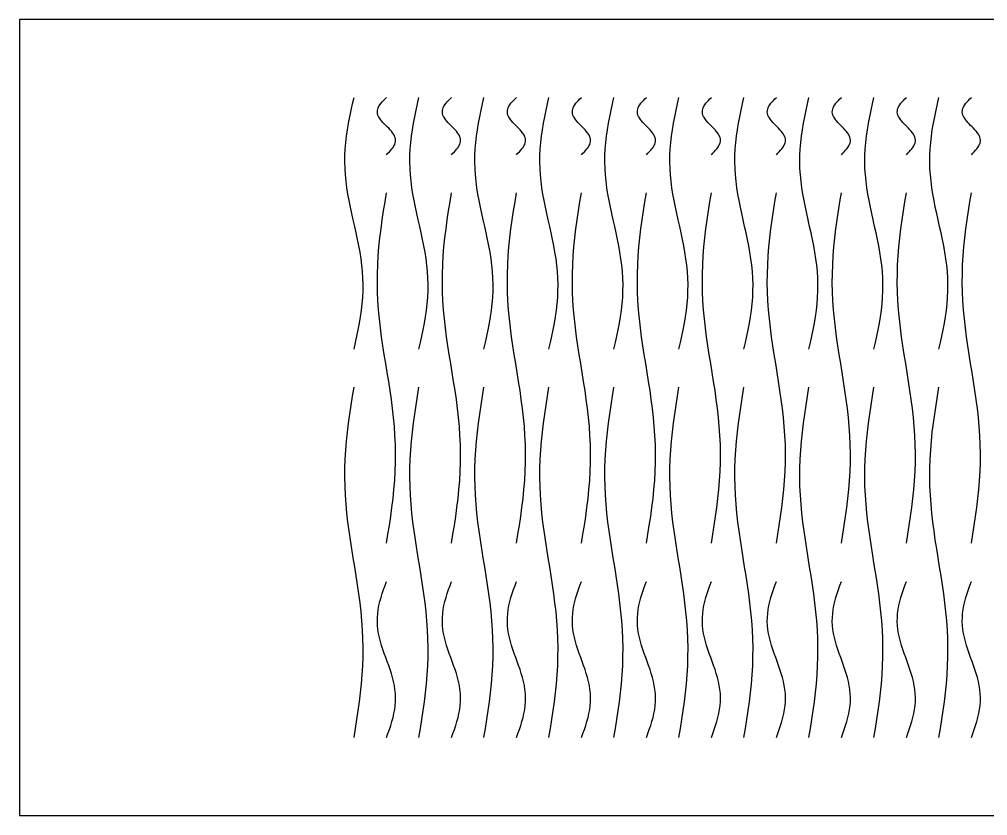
# Model space of a CAD drawing. Header units: millimetres. Extents: x 0 to 120, y 0 to 50.
# Drawn here: x 0 to 60.8, y 0 to 50 of the extents above; entities that cross this region are included whole.
import ezdxf

# ---------------------------------------------------------------- set-up
doc = ezdxf.new("R2010")
doc.units = ezdxf.units.MM
doc.layers.add('CUT', color=1, linetype='Continuous')

msp = doc.modelspace()

# ---------------------------------------------------------------- linework, layer by layer
at = {"layer": 'CUT'}
msp.add_lwpolyline([(120, 0), (120, 50), (0, 50), (0, 0), (120, 0)], close=True, dxfattribs=at)
for points in [[(21.021, 29.3), (21.112, 29.705), (21.202, 30.11), (21.286, 30.515), (21.364, 30.921), (21.433, 31.326), (21.491, 31.731), (21.537, 32.136), (21.57, 32.541), (21.588, 32.946), (21.592, 33.351), (21.581, 33.756), (21.555, 34.162), (21.516, 34.567), (21.463, 34.972), (21.4, 35.377), (21.326, 35.782), (21.245, 36.187), (21.157, 36.592), (21.067, 36.997), (20.975, 37.403), (20.884, 37.808), (20.797, 38.213), (20.715, 38.618), (20.642, 39.023), (20.578, 39.428), (20.526, 39.833), (20.486, 40.238), (20.461, 40.644), (20.45, 41.049), (20.453, 41.454), (20.472, 41.859), (20.504, 42.264), (20.55, 42.669), (20.608, 43.074), (20.677, 43.479), (20.755, 43.885), (20.84, 44.29), (20.929, 44.695), (21.021, 45.1)], [(23.062, 41.5), (23.153, 41.592), (23.243, 41.685), (23.327, 41.777), (23.405, 41.869), (23.474, 41.962), (23.532, 42.054), (23.578, 42.146), (23.611, 42.238), (23.629, 42.331), (23.633, 42.423), (23.622, 42.515), (23.596, 42.608), (23.557, 42.7), (23.505, 42.792), (23.441, 42.885), (23.367, 42.977), (23.286, 43.069), (23.199, 43.162), (23.108, 43.254), (23.016, 43.346), (22.925, 43.438), (22.838, 43.531), (22.756, 43.623), (22.683, 43.715), (22.619, 43.808), (22.567, 43.9), (22.527, 43.992), (22.502, 44.085), (22.491, 44.177), (22.494, 44.269), (22.513, 44.362), (22.545, 44.454), (22.591, 44.546), (22.65, 44.638), (22.718, 44.731), (22.796, 44.823), (22.881, 44.915), (22.97, 45.008), (23.062, 45.1)], [(25.103, 29.3), (25.195, 29.705), (25.284, 30.11), (25.369, 30.515), (25.446, 30.921), (25.515, 31.326), (25.573, 31.731), (25.619, 32.136), (25.652, 32.541), (25.67, 32.946), (25.674, 33.351), (25.663, 33.756), (25.637, 34.162), (25.598, 34.567), (25.546, 34.972), (25.482, 35.377), (25.408, 35.782), (25.327, 36.187), (25.24, 36.592), (25.149, 36.997), (25.057, 37.403), (24.966, 37.808), (24.879, 38.213), (24.798, 38.618), (24.724, 39.023), (24.66, 39.428), (24.608, 39.833), (24.569, 40.238), (24.543, 40.644), (24.532, 41.049), (24.536, 41.454), (24.554, 41.859), (24.587, 42.264), (24.633, 42.669), (24.691, 43.074), (24.76, 43.479), (24.837, 43.885), (24.922, 44.29), (25.011, 44.695), (25.103, 45.1)], [(27.144, 41.5), (27.236, 41.592), (27.325, 41.685), (27.41, 41.777), (27.488, 41.869), (27.556, 41.962), (27.615, 42.054), (27.661, 42.146), (27.693, 42.238), (27.712, 42.331), (27.715, 42.423), (27.704, 42.515), (27.679, 42.608), (27.639, 42.7), (27.587, 42.792), (27.523, 42.885), (27.45, 42.977), (27.368, 43.069), (27.281, 43.162), (27.19, 43.254), (27.098, 43.346), (27.007, 43.438), (26.92, 43.531), (26.839, 43.623), (26.765, 43.715), (26.701, 43.808), (26.649, 43.9), (26.61, 43.992), (26.584, 44.085), (26.573, 44.177), (26.577, 44.269), (26.595, 44.362), (26.628, 44.454), (26.674, 44.546), (26.732, 44.638), (26.801, 44.731), (26.879, 44.823), (26.963, 44.915), (27.053, 45.008), (27.144, 45.1)], [(29.185, 29.3), (29.277, 29.705), (29.366, 30.11), (29.451, 30.515), (29.529, 30.921), (29.598, 31.326), (29.656, 31.731), (29.702, 32.136), (29.734, 32.541), (29.753, 32.946), (29.756, 33.351), (29.745, 33.756), (29.72, 34.162), (29.68, 34.567), (29.628, 34.972), (29.564, 35.377), (29.491, 35.782), (29.409, 36.187), (29.322, 36.592), (29.231, 36.997), (29.139, 37.403), (29.049, 37.808), (28.961, 38.213), (28.88, 38.618), (28.806, 39.023), (28.743, 39.428), (28.69, 39.833), (28.651, 40.238), (28.625, 40.644), (28.614, 41.049), (28.618, 41.454), (28.636, 41.859), (28.669, 42.264), (28.715, 42.669), (28.773, 43.074), (28.842, 43.479), (28.92, 43.885), (29.004, 44.29), (29.094, 44.695), (29.185, 45.1)], [(31.227, 41.5), (31.318, 41.592), (31.408, 41.685), (31.492, 41.777), (31.57, 41.869), (31.639, 41.962), (31.697, 42.054), (31.743, 42.146), (31.776, 42.238), (31.794, 42.331), (31.798, 42.423), (31.787, 42.515), (31.761, 42.608), (31.722, 42.7), (31.669, 42.792), (31.606, 42.885), (31.532, 42.977), (31.451, 43.069), (31.363, 43.162), (31.273, 43.254), (31.181, 43.346), (31.09, 43.438), (31.003, 43.531), (30.921, 43.623), (30.848, 43.715), (30.784, 43.808), (30.732, 43.9), (30.692, 43.992), (30.667, 44.085), (30.656, 44.177), (30.659, 44.269), (30.678, 44.362), (30.71, 44.454), (30.756, 44.546), (30.814, 44.638), (30.883, 44.731), (30.961, 44.823), (31.046, 44.915), (31.135, 45.008), (31.227, 45.1)], [(33.268, 29.3), (33.359, 29.705), (33.449, 30.11), (33.533, 30.515), (33.611, 30.921), (33.68, 31.326), (33.738, 31.731), (33.784, 32.136), (33.817, 32.541), (33.835, 32.946), (33.839, 33.351), (33.828, 33.756), (33.802, 34.162), (33.763, 34.567), (33.711, 34.972), (33.647, 35.377), (33.573, 35.782), (33.492, 36.187), (33.405, 36.592), (33.314, 36.997), (33.222, 37.403), (33.131, 37.808), (33.044, 38.213), (32.962, 38.618), (32.889, 39.023), (32.825, 39.428), (32.773, 39.833), (32.733, 40.238), (32.708, 40.644), (32.697, 41.049), (32.7, 41.454), (32.719, 41.859), (32.751, 42.264), (32.797, 42.669), (32.856, 43.074), (32.924, 43.479), (33.002, 43.885), (33.087, 44.29), (33.176, 44.695), (33.268, 45.1)], [(35.309, 41.5), (35.401, 41.592), (35.49, 41.685), (35.575, 41.777), (35.652, 41.869), (35.721, 41.962), (35.779, 42.054), (35.825, 42.146), (35.858, 42.238), (35.876, 42.331), (35.88, 42.423), (35.869, 42.515), (35.843, 42.608), (35.804, 42.7), (35.752, 42.792), (35.688, 42.885), (35.614, 42.977), (35.533, 43.069), (35.446, 43.162), (35.355, 43.254), (35.263, 43.346), (35.172, 43.438), (35.085, 43.531), (35.004, 43.623), (34.93, 43.715), (34.866, 43.808), (34.814, 43.9), (34.775, 43.992), (34.749, 44.085), (34.738, 44.177), (34.742, 44.269), (34.76, 44.362), (34.793, 44.454), (34.839, 44.546), (34.897, 44.638), (34.966, 44.731), (35.043, 44.823), (35.128, 44.915), (35.217, 45.008), (35.309, 45.1)], [(37.35, 29.3), (37.442, 29.705), (37.531, 30.11), (37.616, 30.515), (37.694, 30.921), (37.762, 31.326), (37.821, 31.731), (37.867, 32.136), (37.899, 32.541), (37.918, 32.946), (37.921, 33.351), (37.91, 33.756), (37.885, 34.162), (37.845, 34.567), (37.793, 34.972), (37.729, 35.377), (37.656, 35.782), (37.574, 36.187), (37.487, 36.592), (37.396, 36.997), (37.304, 37.403), (37.213, 37.808), (37.126, 38.213), (37.045, 38.618), (36.971, 39.023), (36.907, 39.428), (36.855, 39.833), (36.816, 40.238), (36.79, 40.644), (36.779, 41.049), (36.783, 41.454), (36.801, 41.859), (36.834, 42.264), (36.88, 42.669), (36.938, 43.074), (37.007, 43.479), (37.085, 43.885), (37.169, 44.29), (37.259, 44.695), (37.35, 45.1)], [(39.391, 41.5), (39.483, 41.592), (39.572, 41.685), (39.657, 41.777), (39.735, 41.869), (39.804, 41.962), (39.862, 42.054), (39.908, 42.146), (39.94, 42.238), (39.959, 42.331), (39.962, 42.423), (39.951, 42.515), (39.926, 42.608), (39.886, 42.7), (39.834, 42.792), (39.77, 42.885), (39.697, 42.977), (39.615, 43.069), (39.528, 43.162), (39.437, 43.254), (39.345, 43.346), (39.255, 43.438), (39.167, 43.531), (39.086, 43.623), (39.012, 43.715), (38.949, 43.808), (38.896, 43.9), (38.857, 43.992), (38.831, 44.085), (38.82, 44.177), (38.824, 44.269), (38.842, 44.362), (38.875, 44.454), (38.921, 44.546), (38.979, 44.638), (39.048, 44.731), (39.126, 44.823), (39.21, 44.915), (39.3, 45.008), (39.391, 45.1)], [(41.433, 29.3), (41.524, 29.705), (41.614, 30.11), (41.698, 30.515), (41.776, 30.921), (41.845, 31.326), (41.903, 31.731), (41.949, 32.136), (41.982, 32.541), (42, 32.946), (42.004, 33.351), (41.993, 33.756), (41.967, 34.162), (41.928, 34.567), (41.875, 34.972), (41.812, 35.377), (41.738, 35.782), (41.657, 36.187), (41.569, 36.592), (41.479, 36.997), (41.387, 37.403), (41.296, 37.808), (41.209, 38.213), (41.127, 38.618), (41.054, 39.023), (40.99, 39.428), (40.938, 39.833), (40.898, 40.238), (40.873, 40.644), (40.862, 41.049), (40.865, 41.454), (40.884, 41.859), (40.916, 42.264), (40.962, 42.669), (41.02, 43.074), (41.089, 43.479), (41.167, 43.885), (41.252, 44.29), (41.341, 44.695), (41.433, 45.1)], [(43.474, 41.5), (43.565, 41.592), (43.655, 41.685), (43.739, 41.777), (43.817, 41.869), (43.886, 41.962), (43.944, 42.054), (43.99, 42.146), (44.023, 42.238), (44.041, 42.331), (44.045, 42.423), (44.034, 42.515), (44.008, 42.608), (43.969, 42.7), (43.917, 42.792), (43.853, 42.885), (43.779, 42.977), (43.698, 43.069), (43.611, 43.162), (43.52, 43.254), (43.428, 43.346), (43.337, 43.438), (43.25, 43.531), (43.168, 43.623), (43.095, 43.715), (43.031, 43.808), (42.979, 43.9), (42.939, 43.992), (42.914, 44.085), (42.903, 44.177), (42.906, 44.269), (42.925, 44.362), (42.957, 44.454), (43.003, 44.546), (43.062, 44.638), (43.13, 44.731), (43.208, 44.823), (43.293, 44.915), (43.382, 45.008), (43.474, 45.1)], [(45.515, 29.3), (45.607, 29.705), (45.696, 30.11), (45.781, 30.515), (45.858, 30.921), (45.927, 31.326), (45.985, 31.731), (46.031, 32.136), (46.064, 32.541), (46.082, 32.946), (46.086, 33.351), (46.075, 33.756), (46.049, 34.162), (46.01, 34.567), (45.958, 34.972), (45.894, 35.377), (45.82, 35.782), (45.739, 36.187), (45.652, 36.592), (45.561, 36.997), (45.469, 37.403), (45.378, 37.808), (45.291, 38.213), (45.21, 38.618), (45.136, 39.023), (45.072, 39.428), (45.02, 39.833), (44.981, 40.238), (44.955, 40.644), (44.944, 41.049), (44.948, 41.454), (44.966, 41.859), (44.999, 42.264), (45.045, 42.669), (45.103, 43.074), (45.172, 43.479), (45.249, 43.885), (45.334, 44.29), (45.423, 44.695), (45.515, 45.1)], [(47.556, 41.5), (47.648, 41.592), (47.737, 41.685), (47.822, 41.777), (47.9, 41.869), (47.968, 41.962), (48.027, 42.054), (48.073, 42.146), (48.105, 42.238), (48.124, 42.331), (48.127, 42.423), (48.116, 42.515), (48.091, 42.608), (48.051, 42.7), (47.999, 42.792), (47.935, 42.885), (47.862, 42.977), (47.78, 43.069), (47.693, 43.162), (47.602, 43.254), (47.51, 43.346), (47.419, 43.438), (47.332, 43.531), (47.251, 43.623), (47.177, 43.715), (47.113, 43.808), (47.061, 43.9), (47.022, 43.992), (46.996, 44.085), (46.985, 44.177), (46.989, 44.269), (47.007, 44.362), (47.04, 44.454), (47.086, 44.546), (47.144, 44.638), (47.213, 44.731), (47.291, 44.823), (47.375, 44.915), (47.465, 45.008), (47.556, 45.1)], [(49.597, 29.3), (49.689, 29.705), (49.778, 30.11), (49.863, 30.515), (49.941, 30.921), (50.01, 31.326), (50.068, 31.731), (50.114, 32.136), (50.146, 32.541), (50.165, 32.946), (50.168, 33.351), (50.157, 33.756), (50.132, 34.162), (50.092, 34.567), (50.04, 34.972), (49.976, 35.377), (49.903, 35.782), (49.821, 36.187), (49.734, 36.592), (49.643, 36.997), (49.551, 37.403), (49.461, 37.808), (49.373, 38.213), (49.292, 38.618), (49.218, 39.023), (49.155, 39.428), (49.102, 39.833), (49.063, 40.238), (49.037, 40.644), (49.026, 41.049), (49.03, 41.454), (49.048, 41.859), (49.081, 42.264), (49.127, 42.669), (49.185, 43.074), (49.254, 43.479), (49.332, 43.885), (49.416, 44.29), (49.506, 44.695), (49.597, 45.1)], [(51.639, 41.5), (51.73, 41.592), (51.82, 41.685), (51.904, 41.777), (51.982, 41.869), (52.051, 41.962), (52.109, 42.054), (52.155, 42.146), (52.188, 42.238), (52.206, 42.331), (52.21, 42.423), (52.199, 42.515), (52.173, 42.608), (52.134, 42.7), (52.081, 42.792), (52.018, 42.885), (51.944, 42.977), (51.863, 43.069), (51.775, 43.162), (51.685, 43.254), (51.593, 43.346), (51.502, 43.438), (51.415, 43.531), (51.333, 43.623), (51.26, 43.715), (51.196, 43.808), (51.144, 43.9), (51.104, 43.992), (51.079, 44.085), (51.068, 44.177), (51.071, 44.269), (51.09, 44.362), (51.122, 44.454), (51.168, 44.546), (51.226, 44.638), (51.295, 44.731), (51.373, 44.823), (51.458, 44.915), (51.547, 45.008), (51.639, 45.1)], [(53.68, 29.3), (53.771, 29.705), (53.861, 30.11), (53.945, 30.515), (54.023, 30.921), (54.092, 31.326), (54.15, 31.731), (54.196, 32.136), (54.229, 32.541), (54.247, 32.946), (54.251, 33.351), (54.24, 33.756), (54.214, 34.162), (54.175, 34.567), (54.123, 34.972), (54.059, 35.377), (53.985, 35.782), (53.904, 36.187), (53.817, 36.592), (53.726, 36.997), (53.634, 37.403), (53.543, 37.808), (53.456, 38.213), (53.374, 38.618), (53.301, 39.023), (53.237, 39.428), (53.185, 39.833), (53.145, 40.238), (53.12, 40.644), (53.109, 41.049), (53.112, 41.454), (53.131, 41.859), (53.163, 42.264), (53.209, 42.669), (53.268, 43.074), (53.336, 43.479), (53.414, 43.885), (53.499, 44.29), (53.588, 44.695), (53.68, 45.1)], [(55.721, 41.5), (55.813, 41.592), (55.902, 41.685), (55.987, 41.777), (56.064, 41.869), (56.133, 41.962), (56.191, 42.054), (56.237, 42.146), (56.27, 42.238), (56.288, 42.331), (56.292, 42.423), (56.281, 42.515), (56.255, 42.608), (56.216, 42.7), (56.164, 42.792), (56.1, 42.885), (56.026, 42.977), (55.945, 43.069), (55.858, 43.162), (55.767, 43.254), (55.675, 43.346), (55.584, 43.438), (55.497, 43.531), (55.416, 43.623), (55.342, 43.715), (55.278, 43.808), (55.226, 43.9), (55.187, 43.992), (55.161, 44.085), (55.15, 44.177), (55.154, 44.269), (55.172, 44.362), (55.205, 44.454), (55.251, 44.546), (55.309, 44.638), (55.378, 44.731), (55.455, 44.823), (55.54, 44.915), (55.629, 45.008), (55.721, 45.1)], [(57.762, 29.3), (57.854, 29.705), (57.943, 30.11), (58.028, 30.515), (58.106, 30.921), (58.174, 31.326), (58.233, 31.731), (58.279, 32.136), (58.311, 32.541), (58.33, 32.946), (58.333, 33.351), (58.322, 33.756), (58.297, 34.162), (58.257, 34.567), (58.205, 34.972), (58.141, 35.377), (58.068, 35.782), (57.986, 36.187), (57.899, 36.592), (57.808, 36.997), (57.716, 37.403), (57.625, 37.808), (57.538, 38.213), (57.457, 38.618), (57.383, 39.023), (57.319, 39.428), (57.267, 39.833), (57.228, 40.238), (57.202, 40.644), (57.191, 41.049), (57.195, 41.454), (57.213, 41.859), (57.246, 42.264), (57.292, 42.669), (57.35, 43.074), (57.419, 43.479), (57.497, 43.885), (57.581, 44.29), (57.671, 44.695), (57.762, 45.1)], [(59.803, 41.5), (59.895, 41.592), (59.984, 41.685), (60.069, 41.777), (60.147, 41.869), (60.216, 41.962), (60.274, 42.054), (60.32, 42.146), (60.352, 42.238), (60.371, 42.331), (60.374, 42.423), (60.363, 42.515), (60.338, 42.608), (60.298, 42.7), (60.246, 42.792), (60.182, 42.885), (60.109, 42.977), (60.027, 43.069), (59.94, 43.162), (59.849, 43.254), (59.757, 43.346), (59.667, 43.438), (59.579, 43.531), (59.498, 43.623), (59.424, 43.715), (59.361, 43.808), (59.308, 43.9), (59.269, 43.992), (59.243, 44.085), (59.232, 44.177), (59.236, 44.269), (59.254, 44.362), (59.287, 44.454), (59.333, 44.546), (59.391, 44.638), (59.46, 44.731), (59.538, 44.823), (59.622, 44.915), (59.712, 45.008), (59.803, 45.1)], [(23.062, 17.1), (23.153, 17.664), (23.243, 18.228), (23.327, 18.792), (23.405, 19.356), (23.474, 19.921), (23.532, 20.485), (23.578, 21.049), (23.611, 21.613), (23.629, 22.177), (23.633, 22.741), (23.622, 23.305), (23.596, 23.869), (23.557, 24.433), (23.505, 24.997), (23.441, 25.562), (23.367, 26.126), (23.286, 26.69), (23.199, 27.254), (23.108, 27.818), (23.016, 28.382), (22.925, 28.946), (22.838, 29.51), (22.756, 30.074), (22.683, 30.638), (22.619, 31.203), (22.567, 31.767), (22.527, 32.331), (22.502, 32.895), (22.491, 33.459), (22.494, 34.023), (22.513, 34.587), (22.545, 35.151), (22.591, 35.715), (22.65, 36.279), (22.718, 36.844), (22.796, 37.408), (22.881, 37.972), (22.97, 38.536), (23.062, 39.1)], [(27.144, 17.1), (27.236, 17.664), (27.325, 18.228), (27.41, 18.792), (27.488, 19.356), (27.556, 19.921), (27.615, 20.485), (27.661, 21.049), (27.693, 21.613), (27.712, 22.177), (27.715, 22.741), (27.704, 23.305), (27.679, 23.869), (27.639, 24.433), (27.587, 24.997), (27.523, 25.562), (27.45, 26.126), (27.368, 26.69), (27.281, 27.254), (27.19, 27.818), (27.098, 28.382), (27.007, 28.946), (26.92, 29.51), (26.839, 30.074), (26.765, 30.638), (26.701, 31.203), (26.649, 31.767), (26.61, 32.331), (26.584, 32.895), (26.573, 33.459), (26.577, 34.023), (26.595, 34.587), (26.628, 35.151), (26.674, 35.715), (26.732, 36.279), (26.801, 36.844), (26.879, 37.408), (26.963, 37.972), (27.053, 38.536), (27.144, 39.1)], [(31.227, 17.1), (31.318, 17.664), (31.408, 18.228), (31.492, 18.792), (31.57, 19.356), (31.639, 19.921), (31.697, 20.485), (31.743, 21.049), (31.776, 21.613), (31.794, 22.177), (31.798, 22.741), (31.787, 23.305), (31.761, 23.869), (31.722, 24.433), (31.669, 24.997), (31.606, 25.562), (31.532, 26.126), (31.451, 26.69), (31.363, 27.254), (31.273, 27.818), (31.181, 28.382), (31.09, 28.946), (31.003, 29.51), (30.921, 30.074), (30.848, 30.638), (30.784, 31.203), (30.732, 31.767), (30.692, 32.331), (30.667, 32.895), (30.656, 33.459), (30.659, 34.023), (30.678, 34.587), (30.71, 35.151), (30.756, 35.715), (30.814, 36.279), (30.883, 36.844), (30.961, 37.408), (31.046, 37.972), (31.135, 38.536), (31.227, 39.1)], [(35.309, 17.1), (35.401, 17.664), (35.49, 18.228), (35.575, 18.792), (35.652, 19.356), (35.721, 19.921), (35.779, 20.485), (35.825, 21.049), (35.858, 21.613), (35.876, 22.177), (35.88, 22.741), (35.869, 23.305), (35.843, 23.869), (35.804, 24.433), (35.752, 24.997), (35.688, 25.562), (35.614, 26.126), (35.533, 26.69), (35.446, 27.254), (35.355, 27.818), (35.263, 28.382), (35.172, 28.946), (35.085, 29.51), (35.004, 30.074), (34.93, 30.638), (34.866, 31.203), (34.814, 31.767), (34.775, 32.331), (34.749, 32.895), (34.738, 33.459), (34.742, 34.023), (34.76, 34.587), (34.793, 35.151), (34.839, 35.715), (34.897, 36.279), (34.966, 36.844), (35.043, 37.408), (35.128, 37.972), (35.217, 38.536), (35.309, 39.1)], [(39.391, 17.1), (39.483, 17.664), (39.572, 18.228), (39.657, 18.792), (39.735, 19.356), (39.804, 19.921), (39.862, 20.485), (39.908, 21.049), (39.94, 21.613), (39.959, 22.177), (39.962, 22.741), (39.951, 23.305), (39.926, 23.869), (39.886, 24.433), (39.834, 24.997), (39.77, 25.562), (39.697, 26.126), (39.615, 26.69), (39.528, 27.254), (39.437, 27.818), (39.345, 28.382), (39.255, 28.946), (39.167, 29.51), (39.086, 30.074), (39.012, 30.638), (38.949, 31.203), (38.896, 31.767), (38.857, 32.331), (38.831, 32.895), (38.82, 33.459), (38.824, 34.023), (38.842, 34.587), (38.875, 35.151), (38.921, 35.715), (38.979, 36.279), (39.048, 36.844), (39.126, 37.408), (39.21, 37.972), (39.3, 38.536), (39.391, 39.1)], [(43.474, 17.1), (43.565, 17.664), (43.655, 18.228), (43.739, 18.792), (43.817, 19.356), (43.886, 19.921), (43.944, 20.485), (43.99, 21.049), (44.023, 21.613), (44.041, 22.177), (44.045, 22.741), (44.034, 23.305), (44.008, 23.869), (43.969, 24.433), (43.917, 24.997), (43.853, 25.562), (43.779, 26.126), (43.698, 26.69), (43.611, 27.254), (43.52, 27.818), (43.428, 28.382), (43.337, 28.946), (43.25, 29.51), (43.168, 30.074), (43.095, 30.638), (43.031, 31.203), (42.979, 31.767), (42.939, 32.331), (42.914, 32.895), (42.903, 33.459), (42.906, 34.023), (42.925, 34.587), (42.957, 35.151), (43.003, 35.715), (43.062, 36.279), (43.13, 36.844), (43.208, 37.408), (43.293, 37.972), (43.382, 38.536), (43.474, 39.1)], [(47.556, 17.1), (47.648, 17.664), (47.737, 18.228), (47.822, 18.792), (47.9, 19.356), (47.968, 19.921), (48.027, 20.485), (48.073, 21.049), (48.105, 21.613), (48.124, 22.177), (48.127, 22.741), (48.116, 23.305), (48.091, 23.869), (48.051, 24.433), (47.999, 24.997), (47.935, 25.562), (47.862, 26.126), (47.78, 26.69), (47.693, 27.254), (47.602, 27.818), (47.51, 28.382), (47.419, 28.946), (47.332, 29.51), (47.251, 30.074), (47.177, 30.638), (47.113, 31.203), (47.061, 31.767), (47.022, 32.331), (46.996, 32.895), (46.985, 33.459), (46.989, 34.023), (47.007, 34.587), (47.04, 35.151), (47.086, 35.715), (47.144, 36.279), (47.213, 36.844), (47.291, 37.408), (47.375, 37.972), (47.465, 38.536), (47.556, 39.1)], [(51.639, 17.1), (51.73, 17.664), (51.82, 18.228), (51.904, 18.792), (51.982, 19.356), (52.051, 19.921), (52.109, 20.485), (52.155, 21.049), (52.188, 21.613), (52.206, 22.177), (52.21, 22.741), (52.199, 23.305), (52.173, 23.869), (52.134, 24.433), (52.081, 24.997), (52.018, 25.562), (51.944, 26.126), (51.863, 26.69), (51.775, 27.254), (51.685, 27.818), (51.593, 28.382), (51.502, 28.946), (51.415, 29.51), (51.333, 30.074), (51.26, 30.638), (51.196, 31.203), (51.144, 31.767), (51.104, 32.331), (51.079, 32.895), (51.068, 33.459), (51.071, 34.023), (51.09, 34.587), (51.122, 35.151), (51.168, 35.715), (51.226, 36.279), (51.295, 36.844), (51.373, 37.408), (51.458, 37.972), (51.547, 38.536), (51.639, 39.1)], [(55.721, 17.1), (55.813, 17.664), (55.902, 18.228), (55.987, 18.792), (56.064, 19.356), (56.133, 19.921), (56.191, 20.485), (56.237, 21.049), (56.27, 21.613), (56.288, 22.177), (56.292, 22.741), (56.281, 23.305), (56.255, 23.869), (56.216, 24.433), (56.164, 24.997), (56.1, 25.562), (56.026, 26.126), (55.945, 26.69), (55.858, 27.254), (55.767, 27.818), (55.675, 28.382), (55.584, 28.946), (55.497, 29.51), (55.416, 30.074), (55.342, 30.638), (55.278, 31.203), (55.226, 31.767), (55.187, 32.331), (55.161, 32.895), (55.15, 33.459), (55.154, 34.023), (55.172, 34.587), (55.205, 35.151), (55.251, 35.715), (55.309, 36.279), (55.378, 36.844), (55.455, 37.408), (55.54, 37.972), (55.629, 38.536), (55.721, 39.1)], [(59.803, 17.1), (59.895, 17.664), (59.984, 18.228), (60.069, 18.792), (60.147, 19.356), (60.216, 19.921), (60.274, 20.485), (60.32, 21.049), (60.352, 21.613), (60.371, 22.177), (60.374, 22.741), (60.363, 23.305), (60.338, 23.869), (60.298, 24.433), (60.246, 24.997), (60.182, 25.562), (60.109, 26.126), (60.027, 26.69), (59.94, 27.254), (59.849, 27.818), (59.757, 28.382), (59.667, 28.946), (59.579, 29.51), (59.498, 30.074), (59.424, 30.638), (59.361, 31.203), (59.308, 31.767), (59.269, 32.331), (59.243, 32.895), (59.232, 33.459), (59.236, 34.023), (59.254, 34.587), (59.287, 35.151), (59.333, 35.715), (59.391, 36.279), (59.46, 36.844), (59.538, 37.408), (59.622, 37.972), (59.712, 38.536), (59.803, 39.1)], [(21.021, 4.9), (21.112, 5.464), (21.202, 6.028), (21.286, 6.592), (21.364, 7.156), (21.433, 7.721), (21.491, 8.285), (21.537, 8.849), (21.57, 9.413), (21.588, 9.977), (21.592, 10.541), (21.581, 11.105), (21.555, 11.669), (21.516, 12.233), (21.463, 12.797), (21.4, 13.362), (21.326, 13.926), (21.245, 14.49), (21.157, 15.054), (21.067, 15.618), (20.975, 16.182), (20.884, 16.746), (20.797, 17.31), (20.715, 17.874), (20.642, 18.438), (20.578, 19.003), (20.526, 19.567), (20.486, 20.131), (20.461, 20.695), (20.45, 21.259), (20.453, 21.823), (20.472, 22.387), (20.504, 22.951), (20.55, 23.515), (20.608, 24.079), (20.677, 24.644), (20.755, 25.208), (20.84, 25.772), (20.929, 26.336), (21.021, 26.9)], [(25.103, 4.9), (25.195, 5.464), (25.284, 6.028), (25.369, 6.592), (25.446, 7.156), (25.515, 7.721), (25.573, 8.285), (25.619, 8.849), (25.652, 9.413), (25.67, 9.977), (25.674, 10.541), (25.663, 11.105), (25.637, 11.669), (25.598, 12.233), (25.546, 12.797), (25.482, 13.362), (25.408, 13.926), (25.327, 14.49), (25.24, 15.054), (25.149, 15.618), (25.057, 16.182), (24.966, 16.746), (24.879, 17.31), (24.798, 17.874), (24.724, 18.438), (24.66, 19.003), (24.608, 19.567), (24.569, 20.131), (24.543, 20.695), (24.532, 21.259), (24.536, 21.823), (24.554, 22.387), (24.587, 22.951), (24.633, 23.515), (24.691, 24.079), (24.76, 24.644), (24.837, 25.208), (24.922, 25.772), (25.011, 26.336), (25.103, 26.9)], [(29.185, 4.9), (29.277, 5.464), (29.366, 6.028), (29.451, 6.592), (29.529, 7.156), (29.598, 7.721), (29.656, 8.285), (29.702, 8.849), (29.734, 9.413), (29.753, 9.977), (29.756, 10.541), (29.745, 11.105), (29.72, 11.669), (29.68, 12.233), (29.628, 12.797), (29.564, 13.362), (29.491, 13.926), (29.409, 14.49), (29.322, 15.054), (29.231, 15.618), (29.139, 16.182), (29.049, 16.746), (28.961, 17.31), (28.88, 17.874), (28.806, 18.438), (28.743, 19.003), (28.69, 19.567), (28.651, 20.131), (28.625, 20.695), (28.614, 21.259), (28.618, 21.823), (28.636, 22.387), (28.669, 22.951), (28.715, 23.515), (28.773, 24.079), (28.842, 24.644), (28.92, 25.208), (29.004, 25.772), (29.094, 26.336), (29.185, 26.9)], [(33.268, 4.9), (33.359, 5.464), (33.449, 6.028), (33.533, 6.592), (33.611, 7.156), (33.68, 7.721), (33.738, 8.285), (33.784, 8.849), (33.817, 9.413), (33.835, 9.977), (33.839, 10.541), (33.828, 11.105), (33.802, 11.669), (33.763, 12.233), (33.711, 12.797), (33.647, 13.362), (33.573, 13.926), (33.492, 14.49), (33.405, 15.054), (33.314, 15.618), (33.222, 16.182), (33.131, 16.746), (33.044, 17.31), (32.962, 17.874), (32.889, 18.438), (32.825, 19.003), (32.773, 19.567), (32.733, 20.131), (32.708, 20.695), (32.697, 21.259), (32.7, 21.823), (32.719, 22.387), (32.751, 22.951), (32.797, 23.515), (32.856, 24.079), (32.924, 24.644), (33.002, 25.208), (33.087, 25.772), (33.176, 26.336), (33.268, 26.9)], [(37.35, 4.9), (37.442, 5.464), (37.531, 6.028), (37.616, 6.592), (37.694, 7.156), (37.762, 7.721), (37.821, 8.285), (37.867, 8.849), (37.899, 9.413), (37.918, 9.977), (37.921, 10.541), (37.91, 11.105), (37.885, 11.669), (37.845, 12.233), (37.793, 12.797), (37.729, 13.362), (37.656, 13.926), (37.574, 14.49), (37.487, 15.054), (37.396, 15.618), (37.304, 16.182), (37.213, 16.746), (37.126, 17.31), (37.045, 17.874), (36.971, 18.438), (36.907, 19.003), (36.855, 19.567), (36.816, 20.131), (36.79, 20.695), (36.779, 21.259), (36.783, 21.823), (36.801, 22.387), (36.834, 22.951), (36.88, 23.515), (36.938, 24.079), (37.007, 24.644), (37.085, 25.208), (37.169, 25.772), (37.259, 26.336), (37.35, 26.9)], [(41.433, 4.9), (41.524, 5.464), (41.614, 6.028), (41.698, 6.592), (41.776, 7.156), (41.845, 7.721), (41.903, 8.285), (41.949, 8.849), (41.982, 9.413), (42, 9.977), (42.004, 10.541), (41.993, 11.105), (41.967, 11.669), (41.928, 12.233), (41.875, 12.797), (41.812, 13.362), (41.738, 13.926), (41.657, 14.49), (41.569, 15.054), (41.479, 15.618), (41.387, 16.182), (41.296, 16.746), (41.209, 17.31), (41.127, 17.874), (41.054, 18.438), (40.99, 19.003), (40.938, 19.567), (40.898, 20.131), (40.873, 20.695), (40.862, 21.259), (40.865, 21.823), (40.884, 22.387), (40.916, 22.951), (40.962, 23.515), (41.02, 24.079), (41.089, 24.644), (41.167, 25.208), (41.252, 25.772), (41.341, 26.336), (41.433, 26.9)], [(45.515, 4.9), (45.607, 5.464), (45.696, 6.028), (45.781, 6.592), (45.858, 7.156), (45.927, 7.721), (45.985, 8.285), (46.031, 8.849), (46.064, 9.413), (46.082, 9.977), (46.086, 10.541), (46.075, 11.105), (46.049, 11.669), (46.01, 12.233), (45.958, 12.797), (45.894, 13.362), (45.82, 13.926), (45.739, 14.49), (45.652, 15.054), (45.561, 15.618), (45.469, 16.182), (45.378, 16.746), (45.291, 17.31), (45.21, 17.874), (45.136, 18.438), (45.072, 19.003), (45.02, 19.567), (44.981, 20.131), (44.955, 20.695), (44.944, 21.259), (44.948, 21.823), (44.966, 22.387), (44.999, 22.951), (45.045, 23.515), (45.103, 24.079), (45.172, 24.644), (45.249, 25.208), (45.334, 25.772), (45.423, 26.336), (45.515, 26.9)], [(49.597, 4.9), (49.689, 5.464), (49.778, 6.028), (49.863, 6.592), (49.941, 7.156), (50.01, 7.721), (50.068, 8.285), (50.114, 8.849), (50.146, 9.413), (50.165, 9.977), (50.168, 10.541), (50.157, 11.105), (50.132, 11.669), (50.092, 12.233), (50.04, 12.797), (49.976, 13.362), (49.903, 13.926), (49.821, 14.49), (49.734, 15.054), (49.643, 15.618), (49.551, 16.182), (49.461, 16.746), (49.373, 17.31), (49.292, 17.874), (49.218, 18.438), (49.155, 19.003), (49.102, 19.567), (49.063, 20.131), (49.037, 20.695), (49.026, 21.259), (49.03, 21.823), (49.048, 22.387), (49.081, 22.951), (49.127, 23.515), (49.185, 24.079), (49.254, 24.644), (49.332, 25.208), (49.416, 25.772), (49.506, 26.336), (49.597, 26.9)], [(53.68, 4.9), (53.771, 5.464), (53.861, 6.028), (53.945, 6.592), (54.023, 7.156), (54.092, 7.721), (54.15, 8.285), (54.196, 8.849), (54.229, 9.413), (54.247, 9.977), (54.251, 10.541), (54.24, 11.105), (54.214, 11.669), (54.175, 12.233), (54.123, 12.797), (54.059, 13.362), (53.985, 13.926), (53.904, 14.49), (53.817, 15.054), (53.726, 15.618), (53.634, 16.182), (53.543, 16.746), (53.456, 17.31), (53.374, 17.874), (53.301, 18.438), (53.237, 19.003), (53.185, 19.567), (53.145, 20.131), (53.12, 20.695), (53.109, 21.259), (53.112, 21.823), (53.131, 22.387), (53.163, 22.951), (53.209, 23.515), (53.268, 24.079), (53.336, 24.644), (53.414, 25.208), (53.499, 25.772), (53.588, 26.336), (53.68, 26.9)], [(57.762, 4.9), (57.854, 5.464), (57.943, 6.028), (58.028, 6.592), (58.106, 7.156), (58.174, 7.721), (58.233, 8.285), (58.279, 8.849), (58.311, 9.413), (58.33, 9.977), (58.333, 10.541), (58.322, 11.105), (58.297, 11.669), (58.257, 12.233), (58.205, 12.797), (58.141, 13.362), (58.068, 13.926), (57.986, 14.49), (57.899, 15.054), (57.808, 15.618), (57.716, 16.182), (57.625, 16.746), (57.538, 17.31), (57.457, 17.874), (57.383, 18.438), (57.319, 19.003), (57.267, 19.567), (57.228, 20.131), (57.202, 20.695), (57.191, 21.259), (57.195, 21.823), (57.213, 22.387), (57.246, 22.951), (57.292, 23.515), (57.35, 24.079), (57.419, 24.644), (57.497, 25.208), (57.581, 25.772), (57.671, 26.336), (57.762, 26.9)], [(23.062, 4.9), (23.153, 5.151), (23.243, 5.403), (23.327, 5.654), (23.405, 5.905), (23.474, 6.156), (23.532, 6.408), (23.578, 6.659), (23.611, 6.91), (23.629, 7.162), (23.633, 7.413), (23.622, 7.664), (23.596, 7.915), (23.557, 8.167), (23.505, 8.418), (23.441, 8.669), (23.367, 8.921), (23.286, 9.172), (23.199, 9.423), (23.108, 9.674), (23.016, 9.926), (22.925, 10.177), (22.838, 10.428), (22.756, 10.679), (22.683, 10.931), (22.619, 11.182), (22.567, 11.433), (22.527, 11.685), (22.502, 11.936), (22.491, 12.187), (22.494, 12.438), (22.513, 12.69), (22.545, 12.941), (22.591, 13.192), (22.65, 13.444), (22.718, 13.695), (22.796, 13.946), (22.881, 14.197), (22.97, 14.449), (23.062, 14.7)], [(27.144, 4.9), (27.236, 5.151), (27.325, 5.403), (27.41, 5.654), (27.488, 5.905), (27.556, 6.156), (27.615, 6.408), (27.661, 6.659), (27.693, 6.91), (27.712, 7.162), (27.715, 7.413), (27.704, 7.664), (27.679, 7.915), (27.639, 8.167), (27.587, 8.418), (27.523, 8.669), (27.45, 8.921), (27.368, 9.172), (27.281, 9.423), (27.19, 9.674), (27.098, 9.926), (27.007, 10.177), (26.92, 10.428), (26.839, 10.679), (26.765, 10.931), (26.701, 11.182), (26.649, 11.433), (26.61, 11.685), (26.584, 11.936), (26.573, 12.187), (26.577, 12.438), (26.595, 12.69), (26.628, 12.941), (26.674, 13.192), (26.732, 13.444), (26.801, 13.695), (26.879, 13.946), (26.963, 14.197), (27.053, 14.449), (27.144, 14.7)], [(31.227, 4.9), (31.318, 5.151), (31.408, 5.403), (31.492, 5.654), (31.57, 5.905), (31.639, 6.156), (31.697, 6.408), (31.743, 6.659), (31.776, 6.91), (31.794, 7.162), (31.798, 7.413), (31.787, 7.664), (31.761, 7.915), (31.722, 8.167), (31.669, 8.418), (31.606, 8.669), (31.532, 8.921), (31.451, 9.172), (31.363, 9.423), (31.273, 9.674), (31.181, 9.926), (31.09, 10.177), (31.003, 10.428), (30.921, 10.679), (30.848, 10.931), (30.784, 11.182), (30.732, 11.433), (30.692, 11.685), (30.667, 11.936), (30.656, 12.187), (30.659, 12.438), (30.678, 12.69), (30.71, 12.941), (30.756, 13.192), (30.814, 13.444), (30.883, 13.695), (30.961, 13.946), (31.046, 14.197), (31.135, 14.449), (31.227, 14.7)], [(35.309, 4.9), (35.401, 5.151), (35.49, 5.403), (35.575, 5.654), (35.652, 5.905), (35.721, 6.156), (35.779, 6.408), (35.825, 6.659), (35.858, 6.91), (35.876, 7.162), (35.88, 7.413), (35.869, 7.664), (35.843, 7.915), (35.804, 8.167), (35.752, 8.418), (35.688, 8.669), (35.614, 8.921), (35.533, 9.172), (35.446, 9.423), (35.355, 9.674), (35.263, 9.926), (35.172, 10.177), (35.085, 10.428), (35.004, 10.679), (34.93, 10.931), (34.866, 11.182), (34.814, 11.433), (34.775, 11.685), (34.749, 11.936), (34.738, 12.187), (34.742, 12.438), (34.76, 12.69), (34.793, 12.941), (34.839, 13.192), (34.897, 13.444), (34.966, 13.695), (35.043, 13.946), (35.128, 14.197), (35.217, 14.449), (35.309, 14.7)], [(39.391, 4.9), (39.483, 5.151), (39.572, 5.403), (39.657, 5.654), (39.735, 5.905), (39.804, 6.156), (39.862, 6.408), (39.908, 6.659), (39.94, 6.91), (39.959, 7.162), (39.962, 7.413), (39.951, 7.664), (39.926, 7.915), (39.886, 8.167), (39.834, 8.418), (39.77, 8.669), (39.697, 8.921), (39.615, 9.172), (39.528, 9.423), (39.437, 9.674), (39.345, 9.926), (39.255, 10.177), (39.167, 10.428), (39.086, 10.679), (39.012, 10.931), (38.949, 11.182), (38.896, 11.433), (38.857, 11.685), (38.831, 11.936), (38.82, 12.187), (38.824, 12.438), (38.842, 12.69), (38.875, 12.941), (38.921, 13.192), (38.979, 13.444), (39.048, 13.695), (39.126, 13.946), (39.21, 14.197), (39.3, 14.449), (39.391, 14.7)], [(43.474, 4.9), (43.565, 5.151), (43.655, 5.403), (43.739, 5.654), (43.817, 5.905), (43.886, 6.156), (43.944, 6.408), (43.99, 6.659), (44.023, 6.91), (44.041, 7.162), (44.045, 7.413), (44.034, 7.664), (44.008, 7.915), (43.969, 8.167), (43.917, 8.418), (43.853, 8.669), (43.779, 8.921), (43.698, 9.172), (43.611, 9.423), (43.52, 9.674), (43.428, 9.926), (43.337, 10.177), (43.25, 10.428), (43.168, 10.679), (43.095, 10.931), (43.031, 11.182), (42.979, 11.433), (42.939, 11.685), (42.914, 11.936), (42.903, 12.187), (42.906, 12.438), (42.925, 12.69), (42.957, 12.941), (43.003, 13.192), (43.062, 13.444), (43.13, 13.695), (43.208, 13.946), (43.293, 14.197), (43.382, 14.449), (43.474, 14.7)], [(47.556, 4.9), (47.648, 5.151), (47.737, 5.403), (47.822, 5.654), (47.9, 5.905), (47.968, 6.156), (48.027, 6.408), (48.073, 6.659), (48.105, 6.91), (48.124, 7.162), (48.127, 7.413), (48.116, 7.664), (48.091, 7.915), (48.051, 8.167), (47.999, 8.418), (47.935, 8.669), (47.862, 8.921), (47.78, 9.172), (47.693, 9.423), (47.602, 9.674), (47.51, 9.926), (47.419, 10.177), (47.332, 10.428), (47.251, 10.679), (47.177, 10.931), (47.113, 11.182), (47.061, 11.433), (47.022, 11.685), (46.996, 11.936), (46.985, 12.187), (46.989, 12.438), (47.007, 12.69), (47.04, 12.941), (47.086, 13.192), (47.144, 13.444), (47.213, 13.695), (47.291, 13.946), (47.375, 14.197), (47.465, 14.449), (47.556, 14.7)], [(51.639, 4.9), (51.73, 5.151), (51.82, 5.403), (51.904, 5.654), (51.982, 5.905), (52.051, 6.156), (52.109, 6.408), (52.155, 6.659), (52.188, 6.91), (52.206, 7.162), (52.21, 7.413), (52.199, 7.664), (52.173, 7.915), (52.134, 8.167), (52.081, 8.418), (52.018, 8.669), (51.944, 8.921), (51.863, 9.172), (51.775, 9.423), (51.685, 9.674), (51.593, 9.926), (51.502, 10.177), (51.415, 10.428), (51.333, 10.679), (51.26, 10.931), (51.196, 11.182), (51.144, 11.433), (51.104, 11.685), (51.079, 11.936), (51.068, 12.187), (51.071, 12.438), (51.09, 12.69), (51.122, 12.941), (51.168, 13.192), (51.226, 13.444), (51.295, 13.695), (51.373, 13.946), (51.458, 14.197), (51.547, 14.449), (51.639, 14.7)], [(55.721, 4.9), (55.813, 5.151), (55.902, 5.403), (55.987, 5.654), (56.064, 5.905), (56.133, 6.156), (56.191, 6.408), (56.237, 6.659), (56.27, 6.91), (56.288, 7.162), (56.292, 7.413), (56.281, 7.664), (56.255, 7.915), (56.216, 8.167), (56.164, 8.418), (56.1, 8.669), (56.026, 8.921), (55.945, 9.172), (55.858, 9.423), (55.767, 9.674), (55.675, 9.926), (55.584, 10.177), (55.497, 10.428), (55.416, 10.679), (55.342, 10.931), (55.278, 11.182), (55.226, 11.433), (55.187, 11.685), (55.161, 11.936), (55.15, 12.187), (55.154, 12.438), (55.172, 12.69), (55.205, 12.941), (55.251, 13.192), (55.309, 13.444), (55.378, 13.695), (55.455, 13.946), (55.54, 14.197), (55.629, 14.449), (55.721, 14.7)], [(59.803, 4.9), (59.895, 5.151), (59.984, 5.403), (60.069, 5.654), (60.147, 5.905), (60.216, 6.156), (60.274, 6.408), (60.32, 6.659), (60.352, 6.91), (60.371, 7.162), (60.374, 7.413), (60.363, 7.664), (60.338, 7.915), (60.298, 8.167), (60.246, 8.418), (60.182, 8.669), (60.109, 8.921), (60.027, 9.172), (59.94, 9.423), (59.849, 9.674), (59.757, 9.926), (59.667, 10.177), (59.579, 10.428), (59.498, 10.679), (59.424, 10.931), (59.361, 11.182), (59.308, 11.433), (59.269, 11.685), (59.243, 11.936), (59.232, 12.187), (59.236, 12.438), (59.254, 12.69), (59.287, 12.941), (59.333, 13.192), (59.391, 13.444), (59.46, 13.695), (59.538, 13.946), (59.622, 14.197), (59.712, 14.449), (59.803, 14.7)]]:
    msp.add_lwpolyline(points, dxfattribs=at)

doc.saveas('drawing.dxf')
